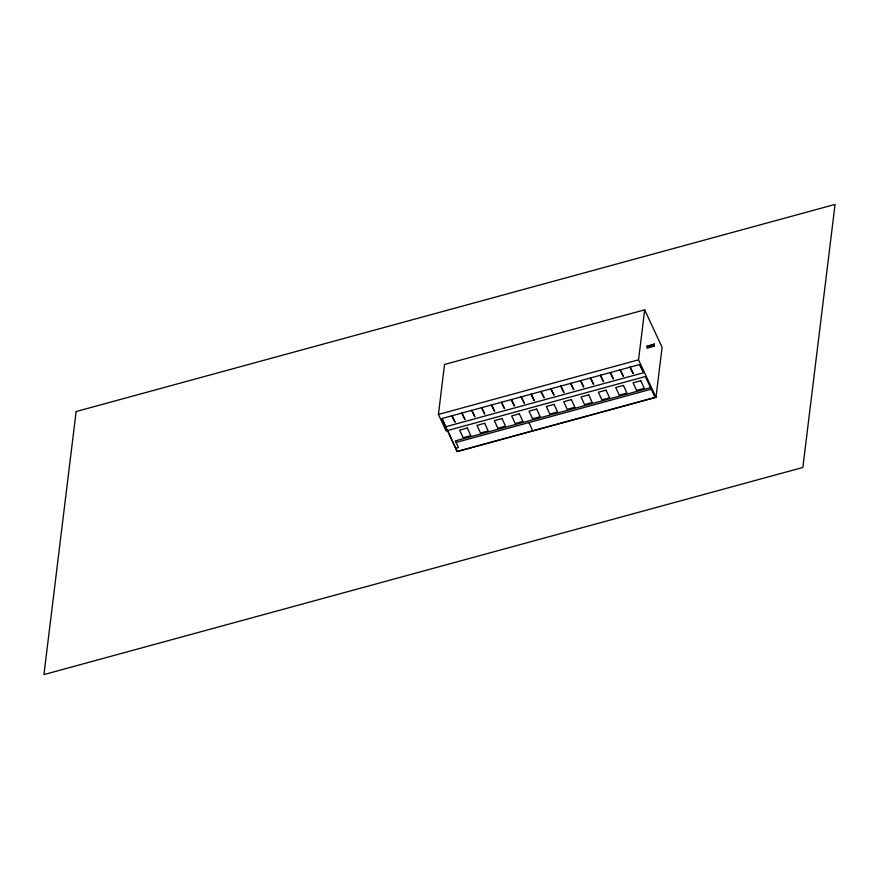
<?xml version="1.0" encoding="UTF-8"?>
<svg xmlns="http://www.w3.org/2000/svg" width="879" height="879" viewBox="0 0 879 879"><rect width="100%" height="100%" fill="white"/><g stroke="black" fill="none" stroke-linecap="round" stroke-linejoin="round"><path stroke-width="1.32" d="M447.444 430.743L446.158 431.095L438.423 414.438L444.543 364.455L644.67 309.837L662.085 347.359L655.976 397.363L457.135 451.63L447.51 430.161M655.976 397.363L638.55 359.83L644.67 309.837M653.723 345.941L654.042 344.194L654.119 345.832M646.911 348.216L654.196 346.227L654.042 344.194M653.515 345.447L654.031 344.667L646.658 347.018M653.745 345.502L653.558 344.667L653.8 345.315M653.822 344.876L653.998 345.249M653.613 345.26L653.723 344.656M646.757 346.183L654.108 344.359M647.142 346.348L654.426 344.37M653.646 345.018L654.251 344.733M653.569 345.656L654.174 345.359M438.423 414.438L638.55 359.83M444.895 425.007L442.192 418.437M642.813 371.004L639.483 364.598M445.708 426.744L643.615 372.74L639.791 364.51L441.884 418.525L457.157 451.421L655.064 397.407L645.373 376.531L447.466 430.545M650.537 387.639L455.344 440.906L458.442 447.587L455.718 448.334M456.058 442.456L651.251 389.177M654.097 344.282L654.196 346.227M630.21 367.125L633.221 373.619L629.902 367.213M620.31 369.828L623.332 376.322L620.003 369.916M610.422 372.531L613.432 379.014L610.114 372.608M600.522 375.234L603.532 381.717L600.214 375.311M590.633 377.926L593.644 384.42L590.314 378.014M580.733 380.629L583.744 387.123L580.426 380.717M570.834 383.332L573.844 389.815L570.526 383.42M560.945 386.035L563.955 392.517L560.637 386.112M551.045 388.727L554.056 395.22L550.737 388.815M541.145 391.43L544.167 397.923L540.838 391.518M531.257 394.133L534.267 400.626L530.949 394.221M521.357 396.836L524.367 403.318L521.049 396.923M528.916 422.568L532.729 430.787M511.468 399.538L514.479 406.021L511.149 399.615M501.568 402.23L504.579 408.724L501.261 402.318M491.669 404.933L494.679 411.427L491.361 405.021M481.78 407.636L484.79 414.13L481.472 407.724M471.88 410.339L474.891 416.822L471.573 410.416M461.98 413.042L465.002 419.525L461.673 413.119M452.092 415.734L455.102 422.228L451.784 415.822M654.031 344.986L654.141 345.645M76.132 411.537L43.95 674.578L802.868 467.463L835.05 204.422L76.132 411.537M467.309 428.018L459.64 430.117L463.178 437.731L470.858 435.643L467.309 428.018M484.659 423.282L476.978 425.381L480.516 433.006L488.197 430.908L484.659 423.282M501.997 418.547L494.317 420.645L497.866 428.271L505.535 426.172L501.997 418.547M519.346 413.822L511.666 415.91L515.204 423.535L522.884 421.437L519.346 413.822M536.684 409.087L529.004 411.185L532.542 418.8L540.222 416.712L536.684 409.087M554.034 404.351L546.353 406.45L549.891 414.075L557.572 411.976L554.034 404.351M571.372 399.615L563.692 401.714L567.23 409.339L574.91 407.241L571.372 399.615M588.71 394.88L581.041 396.978L584.579 404.604L592.259 402.505L588.71 394.88M606.06 390.155L598.379 392.243L601.917 399.868L609.597 397.78L606.06 390.155M623.398 385.42L615.718 387.518L619.266 395.143L626.936 393.045L623.398 385.42M640.747 380.684L633.067 382.783L636.605 390.408L644.285 388.309L640.747 380.684"/></g></svg>
